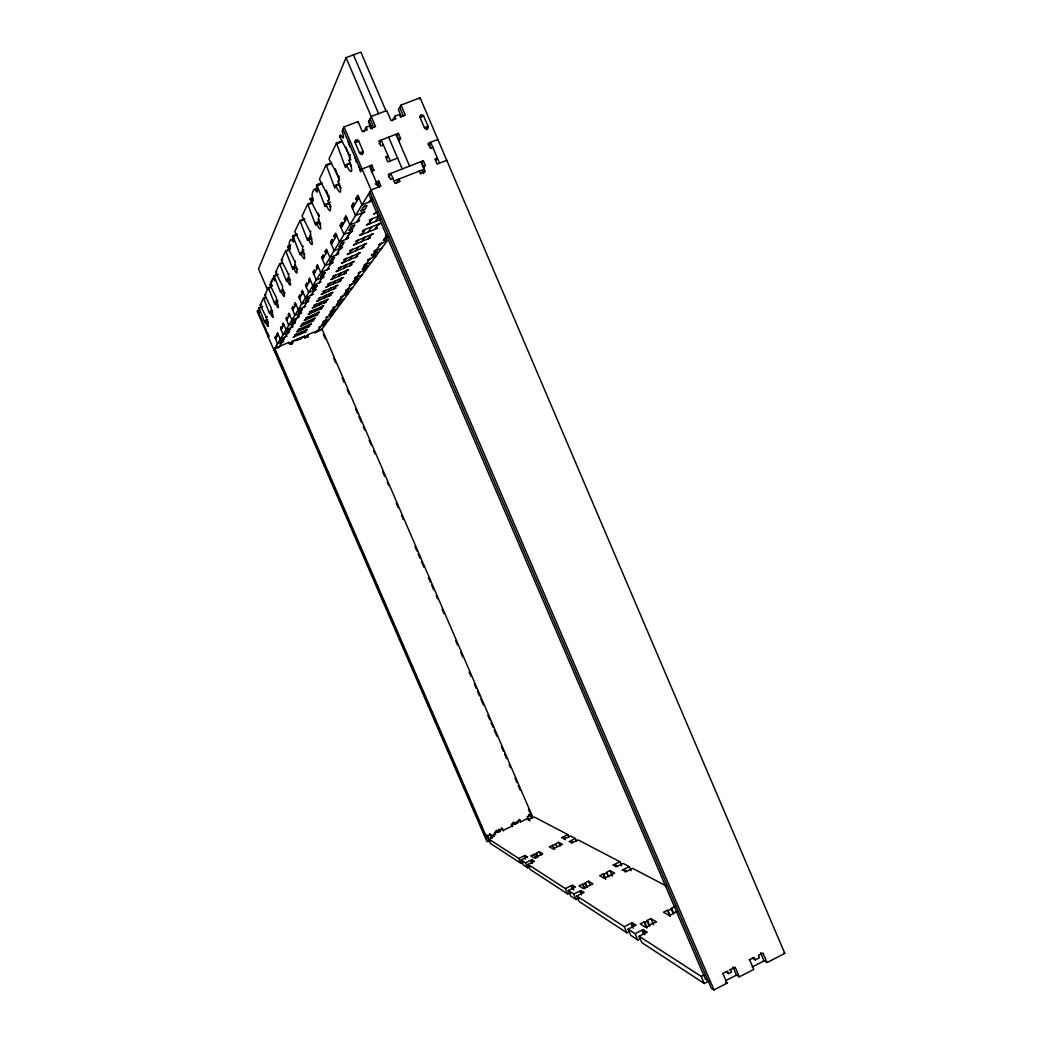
<?xml version="1.0" encoding="UTF-8"?>
<svg xmlns="http://www.w3.org/2000/svg" width="1042" height="1042" viewBox="0 0 1042 1042"><rect width="100%" height="100%" fill="white"/><g stroke="black" fill="none" stroke-linecap="round" stroke-linejoin="round"><path stroke-width="1.5" d="M280.676 341.489L281.783 339.666L284.114 338.728L282.981 340.539L280.715 341.489L283.007 340.5M273.994 277.94L272.73 278.448L271.063 281.978L272.066 286.316L270.23 283.88L269.826 284.609L276.482 297.986L276.417 300.643A6.421 0.964 67.7 0 1 278.37 307.598A6.421 0.964 67.7 0 1 275.27 302.857L277.745 301.867M277.875 274.163L274.007 275.7L274.671 280.884L272.73 278.448M297.126 234.085L292.802 235.779L293.102 239.582A4.259 0.729 68.2 0 1 292.424 240.989C290.939 235.883 287.748 244.557 289.819 246.459A4.168 0.703 68.1 0 1 289.168 247.814L288.048 246.042L287.592 247.11L295.173 262.206L294.873 264.968A7.19 1.198 68 0 1 296.983 272.9A7.19 1.198 68 0 1 293.44 267.742L296.202 266.648A7.19 1.211 68 0 0 296.683 267.69M290.015 329.259L288.712 331.252L286.446 332.177L287.605 330.21L289.976 329.22L287.553 330.262M292.19 322.746L293.479 320.662L295.967 319.647L294.573 321.809L292.229 322.76L294.717 321.691M321.757 182.793L316.846 184.695L316.638 187.938A4.871 0.938 68.7 0 1 317.393 191.949A4.871 0.938 68.7 0 1 315.622 190.1C314.007 186.818 311.089 194.802 312.405 196.873A4.754 0.899 68.6 0 1 313.147 200.78A4.754 0.899 68.6 0 1 311.428 198.944L310.685 197.954L310.034 199.165L318.774 216.306L318.318 219.693A8.193 1.537 68.4 0 1 320.584 228.901A8.193 1.537 68.4 0 1 316.468 223.262L319.594 222.024A8.18 1.55 68.5 0 0 320.675 224.33M298.416 312.639L299.796 310.399L302.388 309.357L300.891 311.675L298.468 312.652L301.034 311.545M305.527 301.086L307.025 298.663L309.708 297.582L308.198 300.005L305.58 301.099L308.237 299.953M317.172 285.612L315.439 288.282L312.821 289.337L314.384 286.693L317.133 285.547L314.319 286.758M320.61 276.586L322.356 273.746L325.208 272.561L323.489 275.427L320.649 276.612L323.528 275.375M329.65 261.842L332.711 260.63C339.64 251.031 323.007 265.944 332.724 260.617M338.963 246.72C346.1 245.795 344.029 237.198 338.963 246.72L342.141 245.456M325.729 321.835L322.017 324.661L323.411 322.746L325.716 321.809L323.385 322.786M349.135 230.243L351.415 226.531L354.684 225.176L352.404 228.94L349.135 230.243L352.47 228.862M329.207 314.788L330.705 312.73L333.088 311.753L331.564 313.824L329.207 314.788L331.63 313.772M361.04 210.849C369.454 209.468 367.24 199.335 361.027 210.862L364.518 209.481M336.475 304.811L338.077 302.597L340.539 301.607L338.819 303.886L336.501 304.824L338.976 303.769M344.251 294.091C349.226 293.479 349.109 287.175 344.251 294.091L346.843 293.036M348.484 290.705L345.957 291.76M357.64 278.305L355.765 280.845L353.121 281.9L354.996 279.334L357.64 278.266L354.944 279.386M364.127 266.752L366.94 265.619C361.874 273.369 360.61 266.765 366.927 265.632M376.983 251.825C371.16 252.724 371.069 260.396 377.009 251.904L374.143 253.011M387.845 237.12C382.648 244.284 381.971 237.797 388.145 236.039M385.97 110.869L360.845 52.1L346.035 57.649L258.52 268.875L267.56 289.767M262.415 306.361L258.924 307.768C260.174 319.06 259.119 306.231 257.192 311.441L486.692 840.946L487.747 841.636L490.522 840.308M268.497 322.746A5.991 0.847 67.5 0 1 267.703 321.027L265.371 321.965A5.991 0.847 67.5 0 0 268.25 326.459A5.991 0.847 67.5 0 0 266.374 320.024L266.4 317.615L260.2 305.059L263.496 298.064L265.892 297.1M272.561 311.766L270.152 312.73A6.2 0.899 67.6 0 0 273.134 317.341A6.2 0.899 67.6 0 0 271.233 310.659L271.272 308.132L264.85 295.173L268.367 287.709L270.842 286.719M283.75 290.405L281.184 291.434A6.669 1.029 67.8 0 0 284.427 296.306A6.669 1.029 67.8 0 0 282.421 289.038L282.512 286.237L275.583 272.366L279.647 263.73L282.317 262.675M290.21 279.972A6.916 1.12 67.9 0 1 289.754 278.956L287.084 280.024A6.916 1.107 67.9 0 0 290.471 285.039A6.916 1.107 67.9 0 0 288.413 277.459L288.543 274.489L281.34 260.148L285.716 250.835L288.478 249.741M304.433 218.859L299.94 220.617L294.782 231.571L302.636 247.032L302.427 250.393A7.515 1.302 68.1 0 1 304.59 258.716A7.515 1.302 68.1 0 1 300.864 253.401L303.743 252.255M312.379 202.317L307.69 204.141L302.089 216.059L310.295 232.119L310.803 234.15L310.034 235.687A7.841 1.407 68.3 0 1 312.248 244.427A7.841 1.407 68.3 0 1 308.341 238.957L311.337 237.771A7.828 1.42 68.3 0 0 311.858 238.918M331.734 162.734L326.172 164.883L319.412 179.224L328.464 196.704L329.012 198.957L328.087 200.806A8.61 1.68 68.7 0 1 330.431 210.562A8.61 1.68 68.7 0 1 326.055 204.727L329.337 203.45A8.596 1.706 68.7 0 0 331.043 206.902M342.258 140.852L336.423 143.093L328.998 158.866L338.52 177.114L339.067 179.511L338.064 181.542A9.039 1.85 68.9 0 1 340.46 191.871A9.039 1.85 68.9 0 1 335.837 185.854L339.262 184.512A9.026 1.863 68.9 0 0 341.06 188.12M351.428 166.329A9.508 2.045 69.1 0 1 350.177 163.685L346.582 165.079A9.508 2.032 69.1 0 0 351.493 171.292A9.508 2.032 69.1 0 0 349.044 160.325L350.164 158.097L349.773 156.053L339.627 136.632L340.265 134.926L341.958 136.997A5.536 1.198 69.4 0 0 343.078 134.652L342.167 131.084L344.029 126.929L358.044 121.562L362.369 131.657L367.292 129.755L366.211 127.241L369.532 125.965L370.613 128.479L375.537 126.59L346.035 57.649M260.708 317.784L262.05 320.858M347.989 140.917L349.786 146.661L350.151 145.945M357.484 122.709L358.044 121.562M265.371 321.965L264.915 322.812L258.924 307.768M263.496 298.064L269.591 313.603L270.152 312.73M268.367 287.709L274.671 303.795L275.27 302.857M281.184 291.434L280.545 292.45L274.007 275.7M287.084 280.024L286.394 281.119L279.647 263.73M285.769 250.979L292.698 268.927L293.44 267.742M292.802 235.779L300.07 254.704L300.864 253.401M311.545 238.787L307.481 240.363L308.341 238.957M307.69 204.141L315.531 224.798L316.468 223.262M316.846 184.695L325.026 206.433L326.055 204.727M326.172 164.883L334.703 187.729L335.837 185.854M336.423 143.093L345.345 167.163L346.582 165.079M363.905 131.709L366.211 127.241M264.824 327.266L266.153 330.353M354.632 156.404L356.416 162.122L356.794 161.432M371.004 126.069L370.613 126.824L368.477 121.836L371.226 116.509L386.751 110.569L391.037 120.625L395.934 118.736L394.866 116.235L399.347 114.503L400.415 117.017L405.299 115.141L401.014 105.099L420.108 97.792L784.808 953.378L767.042 962.548L763.33 960.463M361.626 154.255L363.163 151.416L358.37 140.305L355.999 139.732L354.723 141.712L359.464 152.848A2.071 1.967 45.3 0 0 362.121 154.021A2.071 1.967 45.3 0 0 363.163 151.416L359.464 152.848M267.377 333.166L268.862 335.993L268.276 337.022M358.761 166.03L360.532 171.722L362.056 168.999L371.929 165.157L373.883 170.536M379.132 143.809L381.281 140.006L390.242 160.963M392.287 120.794L394.866 116.235M401.014 105.099L398.383 109.762L401.417 116.86M371.929 165.157L370.731 167.228L372.346 170.979M371.317 171.656L374.078 170.185M325.703 253.844L325.351 250.835L326.25 252.919M334.925 238.201L333.987 236.026L334.573 235.01L335.524 237.198M336.019 236.365L335.068 234.176L335.667 233.148L339.445 241.939L348.093 238.501L348.718 237.498L346.556 238.357L349.969 232.887L352.821 230.972L343.99 234.476L340.135 225.502L340.76 224.434L341.724 226.687M342.245 225.788L341.281 223.535L341.906 222.454L342.883 224.72M356.82 201.093L355.791 198.683L356.507 197.459L357.536 199.869M275.388 339.158L278.214 334.391M280.91 329.806L283.932 324.674M286.472 320.363L289.715 314.866M292.463 310.229L295.941 304.329M299.288 298.637L303.066 292.255M306.244 286.85L310.321 279.946M313.772 274.098L318.175 266.622M322.447 259.393L327.266 251.213M331.356 244.271L336.618 235.349M341.112 227.742L346.882 217.96M352.496 208.439L358.891 197.602M398.435 133.376L397.119 135.59L399.255 140.579L400.584 138.391L398.435 133.376L378.819 140.957L380.968 145.984L383.43 145.033M419.405 98.977L420.108 97.792M386.829 158.032L388.093 155.935L385.631 156.886L387.793 161.914L397.588 158.097M273.825 349.799L371.056 189.983L380.903 186.127L378.754 181.1L376.292 182.063M378.754 181.1L377.53 183.079L379.145 186.844M376.396 185.033L377.608 183.053L379.21 186.818M278.396 347.924L282.095 341.971M285.039 337.243L287.853 332.724M291.005 327.657L293.662 323.385M297.048 317.953L299.901 313.368M303.522 307.533L307.012 301.92M310.946 295.602L314.267 290.262M318.513 283.45L322.108 277.667M326.706 270.269L331.148 263.131M336.175 255.056L340.447 248.178M345.931 239.36L350.607 231.845M356.611 222.193L362.46 212.789M369.115 202.083L371.668 197.993M280.897 345.801L275.492 348.562M388.575 176.971L390.789 173.441L395.1 183.496L399.998 181.569L398.917 179.055L396.299 183.027M426.608 128.531L428.054 126.303L423.286 115.284L420.955 114.711L419.705 116.665L424.42 127.71A2.058 1.941 49 0 0 426.999 128.895A2.058 1.941 49 0 0 428.028 126.316L424.42 127.71M288.53 343.248L289.051 342.479L289.689 344.029L292.75 342.779L292.086 341.242L304.798 336.071L304.915 338.376M294.808 336.54L296.553 333.883M298.338 331.174L300.148 328.412M302.011 325.586L303.899 322.707M305.84 319.764L307.807 316.755M309.826 313.694L311.897 310.555M313.994 307.351L316.156 304.069M318.357 300.721L320.61 297.283M322.916 293.779L325.273 290.197M327.696 286.511L330.158 282.76M332.698 278.904L335.29 274.958M337.947 270.907L340.682 266.765M343.469 262.506L346.335 258.142M349.278 253.675L352.3 249.077M355.4 244.362L358.591 239.517M361.861 234.541L365.221 229.422M368.686 224.16L372.241 218.742M292.086 341.242L291.083 342.753L291.747 344.29L292.75 342.779M299.471 334.651L301.268 331.968M303.092 329.246L304.954 326.459M306.856 323.619L308.81 320.715M310.79 317.758L312.821 314.736M314.892 311.649L317.002 308.484M319.165 305.254L321.379 301.959M323.632 298.585L325.951 295.133M328.321 291.604L330.731 287.996M333.219 284.297L335.758 280.506M338.35 276.625L341.008 272.665M343.743 268.589L346.543 264.421M349.409 260.135L352.352 255.746M355.361 251.239L358.461 246.615M361.639 241.874L364.908 237.003M368.269 231.988L371.72 226.843M375.263 221.542L378.923 216.098L369.975 219.641L369.272 220.735L371.486 219.849M428.705 145.177L430.646 142.298L439.529 163.125M304.134 332.75L305.97 330.053M307.846 327.318L309.761 324.518M311.714 321.652L313.707 318.735M315.739 315.752L317.823 312.704M319.946 309.591L322.108 306.426M324.322 303.17L326.589 299.849M328.907 296.462L331.278 292.984M333.714 289.429L336.188 285.795M338.728 282.069L341.333 278.266M344.003 274.359L346.726 270.373M349.526 266.27L352.391 262.076M355.335 257.765L358.344 253.349M361.444 248.817L364.622 244.167M367.878 239.386L371.226 234.489M374.664 229.448L378.207 224.264M423.065 166.668L425.501 165.717L423.365 160.702L421.932 162.786L424.094 167.749M304.251 336.84L304.798 336.071M306.752 336.371L308.015 334.573L322.004 329.051L532.254 815.99L530.808 816.681L528.984 814.583L530.808 816.681M420.812 173.897L424.133 169.169L394.019 180.982M307.833 334.821L307.95 337.139L307.077 335.094M435.869 160.234L437.353 158.15L434.931 159.1L437.067 164.102L446.784 160.286M314.801 333.088L315.361 332.307M385.501 235.375L386.204 234.411M316.338 332.463L320.91 326.172M324.531 321.197L328.009 316.416M331.903 311.063L335.185 306.556M339.353 300.825L342.87 295.993M347.351 289.845L351.649 283.919M356.494 277.263L360.584 271.636M365.807 264.46L370.249 258.364M375.901 250.588L381.372 243.06M321.418 329.845L387.363 240.663L378.702 244.779L380.695 243.984M315.544 288.204L312.769 289.272L312.17 287.853M288.803 331.187L286.394 332.137L285.886 330.9M325.13 206.446L326.016 206.069M315.622 224.825L319.777 223.157M307.572 240.389L299.94 220.617M369.871 191.936L711.256 988.103L714.004 989.9L727.056 983.179L722.94 973.567M732.956 966.924L736.46 975.104L739.312 976.849L753.757 969.399L749.667 959.812M722.523 973.528L727.524 971.196L728.553 973.606L731.653 972.004L730.624 969.607M729.322 970.037L735.209 967.25L739.312 976.849M749.107 959.864L754.226 957.468L755.255 959.864L759.423 957.715L758.407 955.319L762.952 952.974L767.042 962.548M529.935 820.914L527.89 818.087L521.221 821.695L519.684 820.849L511.179 824.938L512.69 825.798L503.416 830.266L501.944 829.38L494.116 833.157L495.562 834.043L491.277 835.71L494.455 836.075L488.542 838.927L518.773 858.478L525.155 855.378L526.002 855.912L524.4 856.68L525.103 857.123L527.565 856.889L521.143 860.002L525.507 862.828L531.98 859.663L532.866 860.223L531.238 861.005L531.967 861.473L534.481 861.239L527.968 864.404L565.35 888.579L572.436 885.088L573.491 885.752L571.719 886.638L572.592 887.185L574.363 886.312L575.431 886.989L568.32 890.493L573.764 894.023L580.967 890.467L582.074 891.157L580.264 892.043L581.175 892.616L582.986 891.731L584.093 892.421L576.838 896.016L624.275 926.677L632.233 922.678L633.588 923.538L631.595 924.541L632.715 925.244L634.721 924.241L636.089 925.114L628.079 929.125L635.099 933.671L643.214 929.581L644.633 930.48L642.601 931.496L643.774 932.238L645.806 931.222L647.238 932.121L639.072 936.237L641.794 942.58L704.249 983.505L709.433 980.848M725.597 980.704L736.46 975.104M752.155 967.015L764.06 960.88L760.582 952.714M639.072 936.237L701.201 976.406L703.806 975.078M628.079 929.125L630.749 935.351L637.808 939.975L640.517 938.608M647.03 927.315L644.19 921.909L640.192 923.915L645.793 927.393L649.843 925.361L649.127 924.931L656.59 921.962L650.872 918.549L646.887 920.555L648.489 924.28M670.306 915.605L667.44 910.226L663.467 912.219L669.316 915.566L673.327 913.547L672.585 913.131L677 911.698M675.06 906.41L671.087 908.403L673.953 913.769M644.894 922.339L647.59 920.972L649.726 925.947M668.169 910.643L671.816 908.806M576.838 896.016L579.261 901.604L626.932 932.837L629.576 931.509M568.32 890.493L570.69 895.99L576.161 899.572L579.052 898.152M621.618 865.785L619.873 861.721L612.878 865.16L616.734 865.42L614.975 866.293L616.135 866.905L623.168 863.44L629.251 866.618L631.022 870.76M584.875 888.592L582.556 884.137L579 885.895L583.364 888.605L592.95 883.863L588.509 881.206L584.953 882.952L586.138 885.7M605.584 878.367L603.24 873.938L599.71 875.684L604.256 878.289L614.65 873.144L610.013 870.591L606.483 872.336L608.828 876.765M583.103 884.476L585.5 883.29L587.271 887.406M603.813 874.251L607.056 872.649M527.968 864.404L530.117 869.406L567.708 894.036L570.534 892.642M629.251 866.618L622.139 870.135L626.099 870.422L624.314 871.294L625.513 871.946L632.676 868.403L666.932 886.286M488.542 838.927L490.508 843.447L520.896 863.362L523.436 862.112M576.486 840.985L575.431 838.523L569.023 841.636L572.371 841.793L570.769 842.574L571.719 843.082L578.167 839.943L619.873 861.721M521.143 860.002L523.279 864.925L527.656 867.791L530.248 866.527M568.958 837.026L567.916 834.59L561.612 837.664L564.881 837.794L563.292 838.563L564.217 839.057L570.56 835.984L575.431 838.523M535.94 858.282L533.908 854.336L530.704 855.886L534.194 858.048L542.817 853.854L539.261 851.731L536.07 853.281L537.125 855.742M554.578 849.204L552.547 845.27L549.355 846.82L552.989 848.904L562.354 844.346L558.642 842.301L555.464 843.851L556.975 846.56M534.351 854.596L536.5 853.541L538.102 857.24M553.002 845.531L555.92 844.098M486.627 834.955L487.682 835.632L490.626 834.212L492.241 837.963M495.966 831.086L498.128 832.402L500.108 831.451L498.376 829.302L499.47 829.953L502.4 828.546L503.442 830.943M530.157 815.196L527.239 816.602L528.528 819.585M529.623 816.068L531.081 815.365L532.254 815.99M485.806 837.156L486.861 837.833L488.333 837.13L487.682 835.632M512.977 822.906L515.23 824.183L517.913 822.893L517.262 821.396L520.192 819.989L519.046 819.364L520.336 822.333M528.971 818.66L527.513 819.364L528.294 819.793L534.142 816.967L567.916 834.59M280.272 339.184L286.967 336.058L285.378 336.709M329.246 319.282L322.955 321.835L324.935 320.636M281.731 339.718L284.101 338.754L283.593 337.556M296.175 334.43L294.612 335.068L307.52 329.428L305.58 330.614M322.043 324.622L324.362 323.684M295.133 336.032L293.232 337.191L306.035 331.59L304.472 332.229M325.534 324.296L318.969 327.357L320.506 326.732M281.796 342.479L283.671 341.333L277.419 343.873L275.01 337.074L275.687 338.65M289.194 342.232L274.71 348.315L486.861 837.833M292.984 341.424L302.844 337.413M316.911 331.682L319.92 330.457M289.481 343.404L292.359 342.232M296.683 340.473L300.995 338.715M305.462 337.608L308.497 336.358M290.21 344.368L292.242 343.534L291.578 341.997M311.454 311.193L309.748 311.884L323.788 305.736L321.652 307.077M344.394 298.78L337.673 301.503L342.375 296.67L340.669 297.361L341.151 296.683L347.989 293.922M310.216 313.082L308.119 314.384L322.03 308.289L320.35 308.979M293.427 320.715L295.967 319.686M338.025 302.649L340.526 301.646L339.979 300.37M307.39 317.38L305.723 318.057L319.451 312.04L317.367 313.329M340.135 304.551L333.531 307.221L333.088 307.846L334.729 307.182L330.262 311.727L336.787 309.083M306.205 319.178L304.16 320.441L317.784 314.489L316.13 315.153M303.496 323.294L301.867 323.958L315.309 318.084L313.277 319.334M330.666 312.769L333.088 311.792M302.362 325.026L300.356 326.263L313.694 320.428L312.079 321.079M332.802 314.476L325.99 317.654L327.579 317.002M287.527 333.271L289.481 332.059L283.007 334.69L280.519 327.618L281.236 329.246M299.757 328.985L298.155 329.637L311.337 323.867L309.344 325.091M298.676 330.64L296.723 331.838L309.787 326.12L308.198 326.771M361.913 275.088L354.671 278.006L357.028 276.521M324.778 290.926L322.955 291.656L337.986 285.078L335.667 286.537M270.894 313.121L272.691 312.405M306.96 298.715L309.695 297.621M323.359 293.076L321.092 294.521L335.98 287.996L334.169 288.725M353.16 281.861L355.83 280.78M266.283 317.328L267.455 316.859M356.976 281.77L349.344 285.365L351.115 284.648M306.608 302.597L308.823 301.19L301.633 304.095L298.911 296.136L299.692 297.947M320.128 297.986L318.357 298.702L333.036 292.281L330.783 293.701M266.374 320.024L267.547 319.555M264.72 321.275L267.416 320.181M318.774 300.044L316.573 301.438L331.122 295.068L329.363 295.785M303.951 306.869L305.71 306.153L298.233 309.669L295.16 302.545L295.537 304.993M347.846 289.142L345.592 290.549L352.574 287.735M265.528 322.551L267.273 321.848M299.744 310.451L302.362 309.396M315.687 304.746L313.955 305.449L328.308 299.158L326.107 300.526M314.397 306.713L312.248 308.054L326.472 301.828L324.752 302.519M374.886 254.795L371.981 255.954L371.356 254.482M338.468 270.099L335.993 271.688L351.988 264.681L350.06 265.45M375.98 256.072L367.709 259.979L369.61 259.211M321.626 278.461L324.049 276.885L316.286 279.998L312.913 272.144L313.382 271.324L314.228 273.291M260.2 305.059L261.373 304.59M334.743 275.765L332.841 276.534L348.601 269.618L346.152 271.18M319.008 282.656L320.91 281.9L312.795 285.742L309.474 278.032L309.839 280.741M366.393 263.639L363.918 265.215L371.447 262.193M276.417 300.643L277.667 300.148M333.18 278.136L330.783 279.673L346.4 272.822L344.511 273.577M259.119 308.224L262.597 306.817M274.515 302.206L277.602 300.969M274.775 303.795L276.638 303.053M362.212 269.409L364.987 268.289M329.637 283.528L327.774 284.271L343.17 277.524L340.786 279.048M366.107 269.422L358.174 273.16L360.011 272.418M313.824 290.992L316.143 289.507L308.679 292.515L305.423 284.974L305.866 284.219L306.674 286.107M328.152 285.782L325.82 287.266L341.06 280.585L339.223 281.327M271.233 310.659L272.431 310.164M311.402 294.886L313.238 294.144L305.449 297.817L302.245 290.405L302.623 292.984M269.461 312.053L272.444 310.855M288.4 274.15L289.077 273.89M271.063 281.978L272.327 281.47M351.662 250.015L349.604 250.835L366.641 243.359L363.945 245.117M331.486 258.859L334.56 257.635M385.579 237.276L388.627 236.065M349.852 252.776L347.22 254.495L364.062 247.097L362.043 247.905M288.413 277.459L289.09 277.185M383.3 240.428L386.308 239.217M286.224 279.425L289.715 278.032M268.562 288.191L271.05 287.201M287.188 280.845L287.853 280.585M330.614 263.991L333.18 262.31L325.078 265.554L321.548 257.348L322.069 256.449L322.955 258.507M345.736 259.041L343.73 259.836L360.311 252.568L357.706 254.248M344.016 261.659L341.463 263.313L357.875 256.111L355.895 256.905M327.24 269.422L329.22 268.628L320.754 272.652L317.302 264.629L317.667 267.481M376.54 249.702L373.935 251.369L381.763 248.243M264.85 295.173L266.062 294.691M322.278 273.812L325.234 272.639M280.376 290.809L283.372 289.611M340.096 267.612L338.142 268.393L354.306 261.308L351.779 262.936M263.678 298.533L266.088 297.582M300.2 254.678L301.646 254.105M364.518 230.464L362.356 231.324L363.02 230.295L380.33 223.418L377.451 225.319M279.868 264.251L282.525 263.196M362.499 233.538L359.685 235.401L376.761 228.615L377.478 227.586L375.341 228.432M294.886 261.49L295.589 261.203M340.955 243.463L344.173 242.187M324.804 251.747L327.279 250.77M275.583 272.366L276.885 271.858M294.873 264.968L295.576 264.694M357.914 240.507L355.804 241.34L373.297 233.655L370.522 235.492M292.515 267.182L295.277 266.088M355.999 243.411L353.29 245.209L370.587 237.602L368.503 238.436M273.655 276.456L278.084 274.684M292.828 268.914L293.518 268.641M294.209 268.367L295.589 267.82M361.769 213.936L364.791 211.865L355.517 215.525L351.467 206.082L352.157 204.896L353.173 207.267M310.034 235.687L310.79 235.388M341.281 223.535L343.938 222.48M289.35 245.521L290.757 244.974M307.273 238.488L311.18 236.951M340.135 225.502L342.779 224.447M288.934 246.42L290.327 245.86M376.618 212.047L373.609 214.079L378.116 212.294M357.315 221.073L359.581 220.188L358.891 221.295L349.838 224.877L345.879 215.668L345.228 216.775L346.204 219.08M285.938 251.382L290.08 249.741M351.323 226.622L354.684 225.28M302.48 246.667L303.209 246.381M333.987 236.026L336.566 235.01M369.35 223.092L366.458 225.046L381.072 219.237M302.427 250.393L303.873 249.806M281.34 260.148L282.682 259.614M299.875 252.88L303.626 251.396M318.318 219.693L319.099 219.38M369.897 200.859L372.281 199.921L371.512 201.145L361.991 204.896L357.823 195.193L357.106 196.43L358.135 198.853M315.296 222.858L319.386 221.256M363.45 206.915L367.018 205.443M293.036 236.352L297.348 234.658M292.359 236.729L295.225 235.596M292.607 238.67L294.026 238.11M310.138 231.741L310.894 231.441M307.937 204.766L312.626 202.943M423.365 160.702L388.34 174.405L390.49 179.432L392.951 178.469M328.087 200.806L328.92 200.481M375.081 184.043L377.608 183.053M324.778 204.414L330.483 202.187M422.739 171.188L423.768 173.701M355.791 198.683L358.617 197.576M300.174 221.217L304.668 219.458M318.461 215.486L319.256 215.173M437.914 139.472L428.171 143.262L430.307 148.264L432.743 147.313M428.106 144.877L430.867 143.809M314.736 189.175L317.172 188.224M338.064 181.542L338.924 181.204M334.443 185.632L339.549 183.639M334.886 187.664L335.745 187.339M310.034 199.165L312.405 198.24M328.295 196.274L329.129 195.961M398.135 139.341L400.584 138.391M349.044 160.325L350.854 159.621M345.058 164.975L350.412 162.904M345.54 167.085L346.439 166.733M338.337 176.684L339.21 176.345M317.107 185.359L322.017 183.444M316.26 185.919L319.933 184.499M354.957 142.337L358.656 140.904M419.965 117.277L423.612 115.87M349.409 155.089L350.32 154.737M326.433 165.574L331.577 163.581M339.549 136.463L341.359 135.76M336.709 143.822L342.089 141.751M354.879 141.92L357.002 142.233M419.535 117.004L421.632 117.316M784.04 952.974L784.808 953.378M752.324 958.21L755.255 959.864M501.306 827.895L502.4 828.546M646.887 920.555L647.59 920.972M725.74 971.873L728.553 973.606M725.649 982.293L727.056 983.179M487.265 836.452L488.333 837.13M708.182 980.913L705.46 979.154L368.699 193.877M499.47 829.953L500.108 831.451M281.835 328.217L281.132 326.589L281.509 328.777M498.128 832.402L497.49 830.917L494.546 832.324L495.588 834.72M496.396 830.253L497.047 831.737M280.285 339.184L277.511 332.789L277.875 334.938M277.615 335.381L276.925 333.792L277.302 335.915M276.26 337.686L275.57 336.11L275.948 338.207M489.558 833.535L491.629 838.315M257.595 310.594L268.719 336.24M274.267 349.057L487.747 841.636M588.509 881.206L590.28 885.322M564.113 837.39L565.155 839.826M317.25 268.185L316.39 266.179L316.755 269.018M582.556 884.137L584.328 888.253M315.114 271.793L314.267 269.813L314.632 272.613M580.264 892.043L581.462 894.831M558.642 842.301L560.231 845.974M572.592 887.185L573.777 889.92M571.719 886.638L572.892 889.36M309.461 281.392L308.627 279.464L309.005 282.161M573.764 894.023L576.161 899.572M552.547 845.27L554.123 848.943M307.494 284.713L306.674 282.812L307.051 285.469M565.35 888.579L567.708 894.036M323.359 334.326L325.286 338.806M333.674 358.227L335.615 362.707M342.063 377.647L344.003 382.127M347.22 389.604L349.161 394.084M355.609 409.024L357.549 413.505M358.839 416.487L361.418 422.466M363.345 426.946L364.648 429.942M369.155 440.388L371.095 444.882M373.674 450.847L374.964 453.843M382.701 471.765L384.641 476.246M387.22 482.225L388.51 485.207M396.247 503.13L398.187 507.623M401.404 515.087L403.345 519.58M414.95 546.451L416.891 550.944M418.181 553.927L420.121 558.421M421.411 561.391L423.99 567.382M428.496 577.828L430.437 582.322M431.727 585.291L433.667 589.785M436.246 595.75L437.536 598.746M442.055 609.192L443.996 613.686M455.601 640.57L457.542 645.063M460.759 652.526L462.7 657.02M469.147 671.934L471.088 676.44M474.305 683.904L476.246 688.384M477.523 691.354L479.476 695.861M480.753 698.83L483.345 704.822M487.851 715.281L489.792 719.762M491.082 722.731L493.022 727.225M494.299 730.195L496.891 736.186M501.41 746.645L503.338 751.126M504.628 754.095L506.568 758.602M509.134 764.554L510.437 767.563M514.956 778.022L516.884 782.503M518.174 785.473L520.114 789.966M528.502 809.4L532.358 818.335M302.271 293.584L301.464 291.734L301.841 294.3M300.448 296.67L299.666 294.834L300.031 297.374M539.261 851.731L540.863 855.404M533.908 854.336L535.51 858.022M295.212 305.553L294.443 303.782L294.821 306.218M293.531 308.393L292.776 306.648L293.141 309.044M292.828 309.591L292.073 307.833L294.717 315.452L301.633 312.665L299.51 313.994L297.426 317.328L299.132 316.638L298.741 317.263L291.942 320.011L288.973 313.147L289.35 315.492M531.238 861.005L532.319 863.492M515.23 824.183L514.592 822.685L511.661 824.092L512.69 826.488M513.459 822.047L514.097 823.532M524.4 856.68L525.468 859.129M289.038 316L288.308 314.293L288.673 316.625M525.507 862.828L527.656 867.791M287.475 318.657L286.745 316.963L287.123 319.256M286.824 319.764L286.094 318.07L288.66 325.404L295.329 322.707L293.297 323.971L291.382 327.071L293.023 326.406L292.659 326.98L286.068 329.65L283.203 323.033L283.58 325.26M518.773 858.478L520.896 863.362M283.294 325.742L282.577 324.101L282.955 326.315M701.201 976.406L704.249 983.505M671.621 909.64L673.21 913.352M667.44 910.226L670.097 916.426M354.449 205.092L353.433 202.721L352.73 203.906L353.759 206.29M650.872 918.549L653.542 924.749M345.67 219.992L344.681 217.713L344.029 218.82L345.019 221.099M644.19 921.909L646.861 928.122M643.214 929.581L644.295 932.108M643.774 932.238L644.855 934.778M642.601 931.496L643.682 934.023M610.013 870.591L612.37 876.062M632.233 922.678L633.289 925.153M631.595 924.541L633.197 928.24M635.099 933.671L637.808 939.975M607.069 873.704L608.254 876.439M332.984 241.51L332.046 239.347L331.473 240.337L332.398 242.486M331.929 243.294L330.991 241.145L330.431 242.122L334.117 250.692L342.558 247.345L339.848 249.129L336.761 254.118L338.832 253.297L338.259 254.222L329.962 257.53L326.341 249.129L326.706 252.151M603.24 873.938L605.597 879.409M624.275 926.677L626.932 932.837M323.919 256.866L323.033 254.795L323.398 257.765M420.929 161.666L425.201 171.67L420.33 173.584L419.262 171.083M395.986 134.327L409.571 166.108M353.446 54.874L378.598 113.695M388.64 137.166L402.238 168.973M370.04 118.814L373.713 127.398M368.868 121.08L372.268 129.026M369.467 166.108L378.454 187.091M344.029 126.929L714.004 989.9M342.961 129.182L360.91 171.044M429.043 144.043L430.932 148.459M399.698 107.443L403.358 116.001M318.005 213.05L319.099 216.124M326.276 190.256L329.428 199.204M335.316 168.752L339.379 180.396M346.009 147.196L350.242 159.478M426.582 128.544A2.045 1.928 48.9 0 1 426.712 129.69M362.017 153.552A2.058 1.967 45.2 0 1 362.16 154.698M297.634 269.578A7.19 1.211 68 0 1 297.152 268.68M304.746 254.378A7.515 1.316 68.2 0 1 304.238 253.362M285.078 293.141A6.669 1.042 67.8 0 1 284.635 292.294"/></g></svg>
